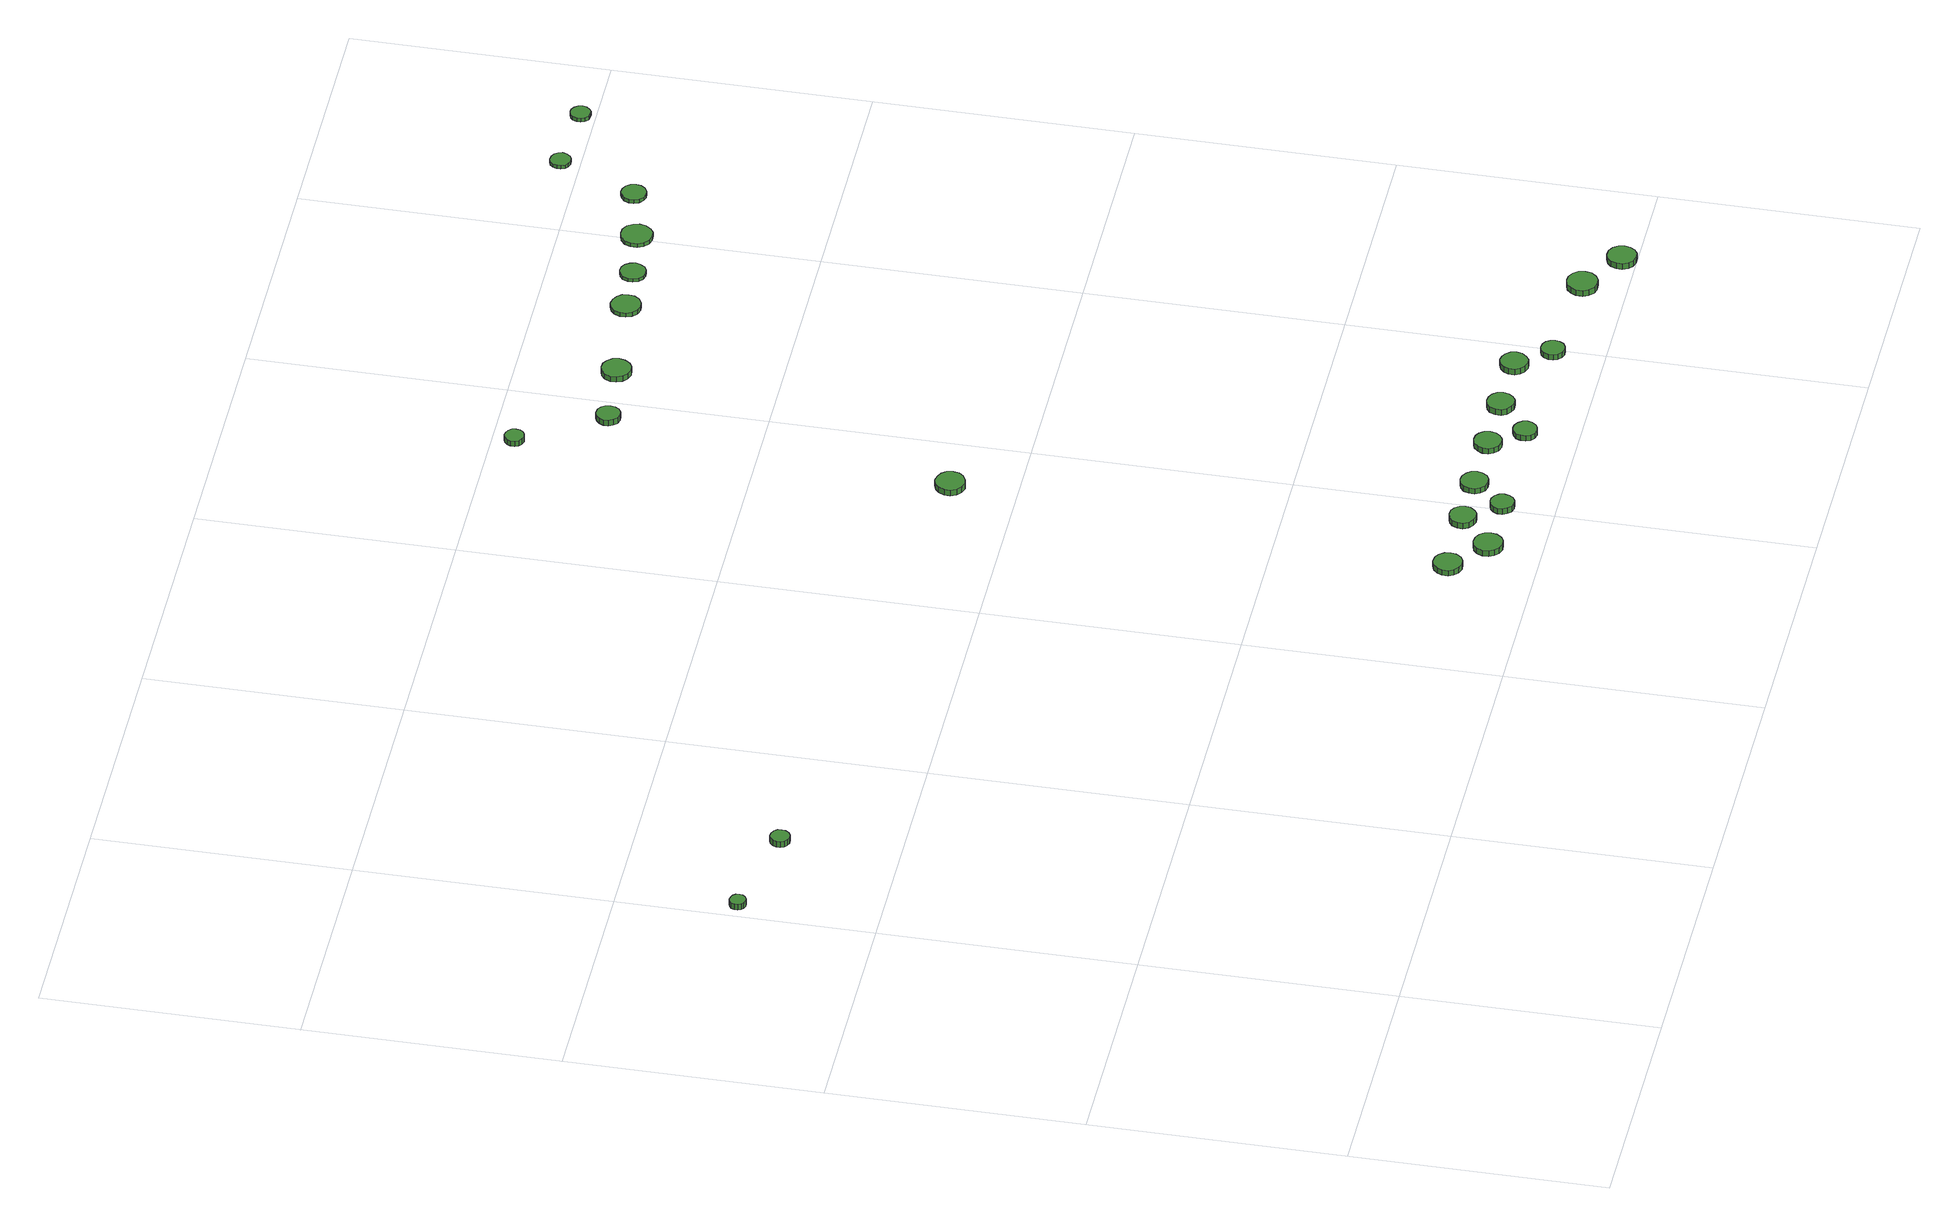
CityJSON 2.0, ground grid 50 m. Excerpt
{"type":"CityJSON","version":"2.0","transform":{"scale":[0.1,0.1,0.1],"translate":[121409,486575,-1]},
"CityObjects":{
"tree1":{"type":"SolitaryVegetationObject","attributes":{"function":"something"},"geometry":[{"type":"MultiSurface","lod":"1","boundaries":[[[0,1,2,3,4,5,6,7,8,9,10,11,12,13,14]],[[15,16,17,18,19,20,21,22,23,24,25,26,27,28,29]],[[0,29,28,1]],[[1,28,27,2]],[[2,27,26,3]],[[3,26,25,4]],[[4,25,24,5]],[[5,24,23,6]],[[6,23,22,7]],[[7,22,21,8]],[[8,21,20,9]],[[9,20,19,10]],[[10,19,18,11]],[[11,18,17,12]],[[12,17,16,13]],[[13,16,15,14]],[[14,15,29,0]]]}]},
"tree2":{"type":"SolitaryVegetationObject","attributes":{"function":"something"},"geometry":[{"type":"MultiSurface","lod":"1","boundaries":[[[30,31,32,33,34,35,36,37,38,39,40,41,42,43,44]],[[45,46,47,48,49,50,51,52,53,54,55,56,57,58,59]],[[30,59,58,31]],[[31,58,57,32]],[[32,57,56,33]],[[33,56,55,34]],[[34,55,54,35]],[[35,54,53,36]],[[36,53,52,37]],[[37,52,51,38]],[[38,51,50,39]],[[39,50,49,40]],[[40,49,48,41]],[[41,48,47,42]],[[42,47,46,43]],[[43,46,45,44]],[[44,45,59,30]]]}]},
"tree3":{"type":"SolitaryVegetationObject","attributes":{"function":"something"},"geometry":[{"type":"MultiSurface","lod":"1","boundaries":[[[60,61,62,63,64,65,66,67,68,69,70,71,72,73,74]],[[75,76,77,78,79,80,81,82,83,84,85,86,87,88,89]],[[60,89,88,61]],[[61,88,87,62]],[[62,87,86,63]],[[63,86,85,64]],[[64,85,84,65]],[[65,84,83,66]],[[66,83,82,67]],[[67,82,81,68]],[[68,81,80,69]],[[69,80,79,70]],[[70,79,78,71]],[[71,78,77,72]],[[72,77,76,73]],[[73,76,75,74]],[[74,75,89,60]]]}]},
"tree4":{"type":"SolitaryVegetationObject","attributes":{"function":"something"},"geometry":[{"type":"MultiSurface","lod":"1","boundaries":[[[90,91,92,93,94,95,96,97,98,99,100,101,102,103,104]],[[105,106,107,108,109,110,111,112,113,114,115,116,117,118,119]],[[90,119,118,91]],[[91,118,117,92]],[[92,117,116,93]],[[93,116,115,94]],[[94,115,114,95]],[[95,114,113,96]],[[96,113,112,97]],[[97,112,111,98]],[[98,111,110,99]],[[99,110,109,100]],[[100,109,108,101]],[[101,108,107,102]],[[102,107,106,103]],[[103,106,105,104]],[[104,105,119,90]]]}]},
"tree5":{"type":"SolitaryVegetationObject","attributes":{"function":"something"},"geometry":[{"type":"MultiSurface","lod":"1","boundaries":[[[120,121,122,123,124,125,126,127,128,129,130,131,132,133,134]],[[135,136,137,138,139,140,141,142,143,144,145,146,147,148,149]],[[120,149,148,121]],[[121,148,147,122]],[[122,147,146,123]],[[123,146,145,124]],[[124,145,144,125]],[[125,144,143,126]],[[126,143,142,127]],[[127,142,141,128]],[[128,141,140,129]],[[129,140,139,130]],[[130,139,138,131]],[[131,138,137,132]],[[132,137,136,133]],[[133,136,135,134]],[[134,135,149,120]]]}]},
"tree6":{"type":"SolitaryVegetationObject","attributes":{"function":"something"},"geometry":[{"type":"MultiSurface","lod":"1","boundaries":[[[150,151,152,153,154,155,156,157,158,159,160,161,162,163,164]],[[165,166,167,168,169,170,171,172,173,174,175,176,177,178,179]],[[150,179,178,151]],[[151,178,177,152]],[[152,177,176,153]],[[153,176,175,154]],[[154,175,174,155]],[[155,174,173,156]],[[156,173,172,157]],[[157,172,171,158]],[[158,171,170,159]],[[159,170,169,160]],[[160,169,168,161]],[[161,168,167,162]],[[162,167,166,163]],[[163,166,165,164]],[[164,165,179,150]]]}]},
"tree7":{"type":"SolitaryVegetationObject","attributes":{"function":"something"},"geometry":[{"type":"MultiSurface","lod":"1","boundaries":[[[180,181,182,183,184,185,186,187,188,189,190,191,192,193,194]],[[195,196,197,198,199,200,201,202,203,204,205,206,207,208,209]],[[180,209,208,181]],[[181,208,207,182]],[[182,207,206,183]],[[183,206,205,184]],[[184,205,204,185]],[[185,204,203,186]],[[186,203,202,187]],[[187,202,201,188]],[[188,201,200,189]],[[189,200,199,190]],[[190,199,198,191]],[[191,198,197,192]],[[192,197,196,193]],[[193,196,195,194]],[[194,195,209,180]]]}]},
"tree8":{"type":"SolitaryVegetationObject","attributes":{"function":"something"},"geometry":[{"type":"MultiSurface","lod":"1","boundaries":[[[210,211,212,213,214,215,216,217,218,219,220,221,222,223,224]],[[225,226,227,228,229,230,231,232,233,234,235,236,237,238,239]],[[210,239,238,211]],[[211,238,237,212]],[[212,237,236,213]],[[213,236,235,214]],[[214,235,234,215]],[[215,234,233,216]],[[216,233,232,217]],[[217,232,231,218]],[[218,231,230,219]],[[219,230,229,220]],[[220,229,228,221]],[[221,228,227,222]],[[222,227,226,223]],[[223,226,225,224]],[[224,225,239,210]]]}]},
"tree9":{"type":"SolitaryVegetationObject","attributes":{"function":"something"},"geometry":[{"type":"MultiSurface","lod":"1","boundaries":[[[240,241,242,243,244,245,246,247,248,249,250,251,252,253,254]],[[255,256,257,258,259,260,261,262,263,264,265,266,267,268,269]],[[240,269,268,241]],[[241,268,267,242]],[[242,267,266,243]],[[243,266,265,244]],[[244,265,264,245]],[[245,264,263,246]],[[246,263,262,247]],[[247,262,261,248]],[[248,261,260,249]],[[249,260,259,250]],[[250,259,258,251]],[[251,258,257,252]],[[252,257,256,253]],[[253,256,255,254]],[[254,255,269,240]]]}]},
"tree10":{"type":"SolitaryVegetationObject","attributes":{"function":"something"},"geometry":[{"type":"MultiSurface","lod":"1","boundaries":[[[270,271,272,273,274,275,276,277,278,279,280,281,282,283,284]],[[285,286,287,288,289,290,291,292,293,294,295,296,297,298,299]],[[270,299,298,271]],[[271,298,297,272]],[[272,297,296,273]],[[273,296,295,274]],[[274,295,294,275]],[[275,294,293,276]],[[276,293,292,277]],[[277,292,291,278]],[[278,291,290,279]],[[279,290,289,280]],[[280,289,288,281]],[[281,288,287,282]],[[282,287,286,283]],[[283,286,285,284]],[[284,285,299,270]]]}]},
"tree11":{"type":"SolitaryVegetationObject","attributes":{"function":"something"},"geometry":[{"type":"MultiSurface","lod":"1","boundaries":[[[300,301,302,303,304,305,306,307,308,309,310,311,312,313,314]],[[315,316,317,318,319,320,321,322,323,324,325,326,327,328,329]],[[300,329,328,301]],[[301,328,327,302]],[[302,327,326,303]],[[303,326,325,304]],[[304,325,324,305]],[[305,324,323,306]],[[306,323,322,307]],[[307,322,321,308]],[[308,321,320,309]],[[309,320,319,310]],[[310,319,318,311]],[[311,318,317,312]],[[312,317,316,313]],[[313,316,315,314]],[[314,315,329,300]]]}]},
"tree12":{"type":"SolitaryVegetationObject","attributes":{"function":"something"},"geometry":[{"type":"MultiSurface","lod":"1","boundaries":[[[330,331,332,333,334,335,336,337,338,339,340,341,342,343,344]],[[345,346,347,348,349,350,351,352,353,354,355,356,357,358,359]],[[330,359,358,331]],[[331,358,357,332]],[[332,357,356,333]],[[333,356,355,334]],[[334,355,354,335]],[[335,354,353,336]],[[336,353,352,337]],[[337,352,351,338]],[[338,351,350,339]],[[339,350,349,340]],[[340,349,348,341]],[[341,348,347,342]],[[342,347,346,343]],[[343,346,345,344]],[[344,345,359,330]]]}]},
"tree13":{"type":"SolitaryVegetationObject","attributes":{"function":"something"},"geometry":[{"type":"MultiSurface","lod":"1","boundaries":[[[360,361,362,363,364,365,366,367,368,369,370,371,372,373,374]],[[375,376,377,378,379,380,381,382,383,384,385,386,387,388,389]],[[360,389,388,361]],[[361,388,387,362]],[[362,387,386,363]],[[363,386,385,364]],[[364,385,384,365]],[[365,384,383,366]],[[366,383,382,367]],[[367,382,381,368]],[[368,381,380,369]],[[369,380,379,370]],[[370,379,378,371]],[[371,378,377,372]],[[372,377,376,373]],[[373,376,375,374]],[[374,375,389,360]]]}]},
"tree14":{"type":"SolitaryVegetationObject","attributes":{"function":"something"},"geometry":[{"type":"MultiSurface","lod":"1","boundaries":[[[390,391,392,393,394,395,396,397,398,399,400,401,402,403,404]],[[405,406,407,408,409,410,411,412,413,414,415,416,417,418,419]],[[390,419,418,391]],[[391,418,417,392]],[[392,417,416,393]],[[393,416,415,394]],[[394,415,414,395]],[[395,414,413,396]],[[396,413,412,397]],[[397,412,411,398]],[[398,411,410,399]],[[399,410,409,400]],[[400,409,408,401]],[[401,408,407,402]],[[402,407,406,403]],[[403,406,405,404]],[[404,405,419,390]]]}]},
"tree15":{"type":"SolitaryVegetationObject","attributes":{"function":"something"},"geometry":[{"type":"MultiSurface","lod":"1","boundaries":[[[420,421,422,423,424,425,426,427,428,429,430,431,432,433,434]],[[435,436,437,438,439,440,441,442,443,444,445,446,447,448,449]],[[420,449,448,421]],[[421,448,447,422]],[[422,447,446,423]],[[423,446,445,424]],[[424,445,444,425]],[[425,444,443,426]],[[426,443,442,427]],[[427,442,441,428]],[[428,441,440,429]],[[429,440,439,430]],[[430,439,438,431]],[[431,438,437,432]],[[432,437,436,433]],[[433,436,435,434]],[[434,435,449,420]]]}]},
"tree16":{"type":"SolitaryVegetationObject","attributes":{"function":"something"},"geometry":[{"type":"MultiSurface","lod":"1","boundaries":[[[450,451,452,453,454,455,456,457,458,459,460,461,462,463,464]],[[465,466,467,468,469,470,471,472,473,474,475,476,477,478,479]],[[450,479,478,451]],[[451,478,477,452]],[[452,477,476,453]],[[453,476,475,454]],[[454,475,474,455]],[[455,474,473,456]],[[456,473,472,457]],[[457,472,471,458]],[[458,471,470,459]],[[459,470,469,460]],[[460,469,468,461]],[[461,468,467,462]],[[462,467,466,463]],[[463,466,465,464]],[[464,465,479,450]]]}]},
"tree17":{"type":"SolitaryVegetationObject","attributes":{"function":"something"},"geometry":[{"type":"MultiSurface","lod":"1","boundaries":[[[480,481,482,483,484,485,486,487,488,489,490,491,492,493,494]],[[495,496,497,498,499,500,501,502,503,504,505,506,507,508,509]],[[480,509,508,481]],[[481,508,507,482]],[[482,507,506,483]],[[483,506,505,484]],[[484,505,504,485]],[[485,504,503,486]],[[486,503,502,487]],[[487,502,501,488]],[[488,501,500,489]],[[489,500,499,490]],[[490,499,498,491]],[[491,498,497,492]],[[492,497,496,493]],[[493,496,495,494]],[[494,495,509,480]]]}]},
"tree18":{"type":"SolitaryVegetationObject","attributes":{"function":"something"},"geometry":[{"type":"MultiSurface","lod":"1","boundaries":[[[510,511,512,513,514,515,516,517,518,519,520,521,522,523,524]],[[525,526,527,528,529,530,531,532,533,534,535,536,537,538,539]],[[510,539,538,511]],[[511,538,537,512]],[[512,537,536,513]],[[513,536,535,514]],[[514,535,534,515]],[[515,534,533,516]],[[516,533,532,517]],[[517,532,531,518]],[[518,531,530,519]],[[519,530,529,520]],[[520,529,528,521]],[[521,528,527,522]],[[522,527,526,523]],[[523,526,525,524]],[[524,525,539,510]]]}]},
"tree19":{"type":"SolitaryVegetationObject","attributes":{"function":"something"},"geometry":[{"type":"MultiSurface","lod":"1","boundaries":[[[540,541,542,543,544,545,546,547,548,549,550,551,552,553,554]],[[555,556,557,558,559,560,561,562,563,564,565,566,567,568,569]],[[540,569,568,541]],[[541,568,567,542]],[[542,567,566,543]],[[543,566,565,544]],[[544,565,564,545]],[[545,564,563,546]],[[546,563,562,547]],[[547,562,561,548]],[[548,561,560,549]],[[549,560,559,550]],[[550,559,558,551]],[[551,558,557,552]],[[552,557,556,553]],[[553,556,555,554]],[[554,555,569,540]]]}]},
"tree20":{"type":"SolitaryVegetationObject","attributes":{"function":"something"},"geometry":[{"type":"MultiSurface","lod":"1","boundaries":[[[570,571,572,573,574,575,576,577,578,579,580,581,582,583,584]],[[585,586,587,588,589,590,591,592,593,594,595,596,597,598,599]],[[570,599,598,571]],[[571,598,597,572]],[[572,597,596,573]],[[573,596,595,574]],[[574,595,594,575]],[[575,594,593,576]],[[576,593,592,577]],[[577,592,591,578]],[[578,591,590,579]],[[579,590,589,580]],[[580,589,588,581]],[[581,588,587,582]],[[582,587,586,583]],[[583,586,585,584]],[[584,585,599,570]]]}]},
"tree21":{"type":"SolitaryVegetationObject","attributes":{"function":"something"},"geometry":[{"type":"MultiSurface","lod":"1","boundaries":[[[600,601,602,603,604,605,606,607,608,609,610,611,612,613,614]],[[615,616,617,618,619,620,621,622,623,624,625,626,627,628,629]],[[600,629,628,601]],[[601,628,627,602]],[[602,627,626,603]],[[603,626,625,604]],[[604,625,624,605]],[[605,624,623,606]],[[606,623,622,607]],[[607,622,621,608]],[[608,621,620,609]],[[609,620,619,610]],[[610,619,618,611]],[[611,618,617,612]],[[612,617,616,613]],[[613,616,615,614]],[[614,615,629,600]]]}]},
"tree22":{"type":"SolitaryVegetationObject","attributes":{"function":"something"},"geometry":[{"type":"MultiSurface","lod":"1","boundaries":[[[630,631,632,633,634,635,636,637,638,639,640,641,642,643,644]],[[645,646,647,648,649,650,651,652,653,654,655,656,657,658,659]],[[630,659,658,631]],[[631,658,657,632]],[[632,657,656,633]],[[633,656,655,634]],[[634,655,654,635]],[[635,654,653,636]],[[636,653,652,637]],[[637,652,651,638]],[[638,651,650,639]],[[639,650,649,640]],[[640,649,648,641]],[[641,648,647,642]],[[642,647,646,643]],[[643,646,645,644]],[[644,645,659,630]]]}]},
"tree23":{"type":"SolitaryVegetationObject","attributes":{"function":"something"},"geometry":[{"type":"MultiSurface","lod":"1","boundaries":[[[660,661,662,663,664,665,666,667,668,669,670,671,672,673,674]],[[675,676,677,678,679,680,681,682,683,684,685,686,687,688,689]],[[660,689,688,661]],[[661,688,687,662]],[[662,687,686,663]],[[663,686,685,664]],[[664,685,684,665]],[[665,684,683,666]],[[666,683,682,667]],[[667,682,681,668]],[[668,681,680,669]],[[669,680,679,670]],[[670,679,678,671]],[[671,678,677,672]],[[672,677,676,673]],[[673,676,675,674]],[[674,675,689,660]]]}]},
"tree24":{"type":"SolitaryVegetationObject","attributes":{"function":"something"},"geometry":[{"type":"MultiSurface","lod":"1","boundaries":[[[690,691,692,693,694,695,696,697,698,699,700,701,702,703,704]],[[705,706,707,708,709,710,711,712,713,714,715,716,717,718,719]],[[690,719,718,691]],[[691,718,717,692]],[[692,717,716,693]],[[693,716,715,694]],[[694,715,714,695]],[[695,714,713,696]],[[696,713,712,697]],[[697,712,711,698]],[[698,711,710,699]],[[699,710,709,700]],[[700,709,708,701]],[[701,708,707,702]],[[702,707,706,703]],[[703,706,705,704]],[[704,705,719,690]]]}]}
},
"vertices":[
[38,1268,31],[37,1275,31],[33,1280,31],[27,1283,31],[20,1284,31],[14,1282,31],[9,1278,31],[7,1272,31],[7,1265,31],[9,1259,31],[14,1255,31],[20,1253,31],[27,1253,31],[33,1257,31],[37,1262,31],[37,1262,18],[33,1257,18],[27,1253,18],[20,1253,18],[14,1255,18],[9,1259,18],[7,1265,18],[7,1272,18],[9,1278,18],[14,1282,18],[20,1284,18],[27,1283,18],[33,1280,18],[37,1275,18],[38,1268,18],
[255,1230,25],[254,1238,25],[249,1244,25],[242,1248,25],[234,1249,25],[227,1247,25],[221,1241,25],[218,1234,25],[218,1226,25],[221,1219,25],[227,1214,25],[234,1211,25],[242,1212,25],[249,1216,25],[254,1223,25],[254,1223,12],[249,1216,12],[242,1212,12],[234,1211,12],[227,1214,12],[221,1219,12],[218,1226,12],[218,1234,12],[221,1241,12],[227,1247,12],[234,1249,12],[242,1248,12],[249,1244,12],[254,1238,12],[255,1230,12],
[1338,167,20],[1336,178,20],[1329,188,20],[1319,194,20],[1307,195,20],[1296,191,20],[1287,183,20],[1283,173,20],[1283,161,20],[1287,151,20],[1296,143,20],[1307,139,20],[1319,140,20],[1329,146,20],[1336,156,20],[1336,156,8],[1329,146,8],[1319,140,8],[1307,139,8],[1296,143,8],[1287,151,8],[1283,161,8],[1283,173,8],[1287,183,8],[1296,191,8],[1307,195,8],[1319,194,8],[1329,188,8],[1336,178,8],[1338,167,8],
[1410,104,22],[1408,116,22],[1401,125,22],[1391,131,22],[1379,132,22],[1368,129,22],[1359,121,22],[1354,110,22],[1354,98,22],[1359,88,22],[1368,80,22],[1379,76,22],[1391,77,22],[1401,83,22],[1408,93,22],[1408,93,9],[1401,83,9],[1391,77,9],[1379,76,9],[1368,80,9],[1359,88,9],[1354,98,9],[1354,110,9],[1359,121,9],[1368,129,9],[1379,132,9],[1391,131,9],[1401,125,9],[1408,116,9],[1410,104,9],
[1482,167,21],[1480,178,21],[1473,187,21],[1464,192,21],[1453,193,21],[1443,190,21],[1435,183,21],[1430,173,21],[1430,162,21],[1435,152,21],[1443,145,21],[1453,141,21],[1464,142,21],[1473,148,21],[1480,157,21],[1480,157,8],[1473,148,8],[1464,142,8],[1453,141,8],[1443,145,8],[1435,152,8],[1430,162,8],[1430,173,8],[1435,183,8],[1443,190,8],[1453,193,8],[1464,192,8],[1473,187,8],[1480,178,8],[1482,167,8],
[1530,102,23],[1528,112,23],[1523,119,23],[1514,124,23],[1505,125,23],[1496,122,23],[1489,116,23],[1485,107,23],[1485,98,23],[1489,89,23],[1496,82,23],[1505,79,23],[1514,80,23],[1523,85,23],[1528,93,23],[1528,93,10],[1523,85,10],[1514,80,10],[1505,79,10],[1496,82,10],[1489,89,10],[1485,98,10],[1485,107,10],[1489,116,10],[1496,122,10],[1505,125,10],[1514,124,10],[1523,119,10],[1528,112,10],[1530,102,10],
[1591,166,21],[1589,177,21],[1582,186,21],[1572,192,21],[1561,193,21],[1551,190,21],[1542,182,21],[1538,172,21],[1538,161,21],[1542,151,21],[1551,143,21],[1561,140,21],[1572,141,21],[1582,146,21],[1589,156,21],[1589,156,9],[1582,146,9],[1572,141,9],[1561,140,9],[1551,143,9],[1542,151,9],[1538,161,9],[1538,172,9],[1542,182,9],[1551,190,9],[1561,193,9],[1572,192,9],[1582,186,9],[1589,177,9],[1591,166,9],
[1399,1129,22],[1397,1141,22],[1390,1150,22],[1379,1156,22],[1367,1158,22],[1356,1154,22],[1347,1146,22],[1342,1135,22],[1342,1123,22],[1347,1112,22],[1356,1104,22],[1367,1100,22],[1379,1102,22],[1390,1108,22],[1397,1117,22],[1397,1117,9],[1390,1108,9],[1379,1102,9],[1367,1100,9],[1356,1104,9],[1347,1112,9],[1342,1123,9],[1342,1135,9],[1347,1146,9],[1356,1154,9],[1367,1158,9],[1379,1156,9],[1390,1150,9],[1397,1141,9],[1399,1129,9],
[1716,166,21],[1714,177,21],[1707,186,21],[1698,191,21],[1687,192,21],[1676,189,21],[1668,181,21],[1663,171,21],[1663,160,21],[1668,150,21],[1676,142,21],[1687,139,21],[1698,140,21],[1707,146,21],[1714,155,21],[1714,155,9],[1707,146,9],[1698,140,9],[1687,139,9],[1676,142,9],[1668,150,9],[1663,160,9],[1663,171,9],[1668,181,9],[1676,189,9],[1687,192,9],[1698,191,9],[1707,186,9],[1714,177,9],[1716,166,9],
[1757,103,24],[1755,112,24],[1749,120,24],[1741,125,24],[1732,126,24],[1723,123,24],[1715,116,24],[1712,108,24],[1712,98,24],[1715,89,24],[1723,83,24],[1732,80,24],[1741,81,24],[1749,86,24],[1755,94,24],[1755,94,12],[1749,86,12],[1741,81,12],[1732,80,12],[1723,83,12],[1715,89,12],[1712,98,12],[1712,108,12],[1715,116,12],[1723,123,12],[1732,126,12],[1741,125,12],[1749,120,12],[1755,112,12],[1757,103,12],
[1837,165,22],[1835,176,22],[1828,185,22],[1818,190,22],[1807,191,22],[1797,188,22],[1788,181,22],[1784,170,22],[1784,159,22],[1788,149,22],[1797,142,22],[1807,138,22],[1818,139,22],[1828,145,22],[1835,154,22],[1835,154,9],[1828,145,9],[1818,139,9],[1807,138,9],[1797,142,9],[1788,149,9],[1784,159,9],[1784,170,9],[1788,181,9],[1797,188,9],[1807,191,9],[1818,190,9],[1828,185,9],[1835,176,9],[1837,165,9],
[1368,1957,22],[1367,1965,22],[1362,1971,22],[1355,1975,22],[1348,1976,22],[1340,1974,22],[1334,1968,22],[1331,1961,22],[1331,1953,22],[1334,1946,22],[1340,1941,22],[1348,1938,22],[1355,1939,22],[1362,1943,22],[1367,1949,22],[1367,1949,10],[1362,1943,10],[1355,1939,10],[1348,1938,10],[1340,1941,10],[1334,1946,10],[1331,1953,10],[1331,1961,10],[1334,1968,10],[1340,1974,10],[1348,1976,10],[1355,1975,10],[1362,1971,10],[1367,1965,10],[1368,1957,10],
[1962,164,23],[1960,175,23],[1953,184,23],[1944,189,23],[1933,191,23],[1922,187,23],[1914,180,23],[1909,170,23],[1909,158,23],[1914,148,23],[1922,141,23],[1933,137,23],[1944,138,23],[1953,144,23],[1960,153,23],[1960,153,10],[1953,144,10],[1944,138,10],[1933,137,10],[1922,141,10],[1914,148,10],[1909,158,10],[1909,170,10],[1914,180,10],[1922,187,10],[1933,191,10],[1944,189,10],[1953,184,10],[1960,175,10],[1962,164,10],
[1469,1797,25],[1467,1807,25],[1462,1814,25],[1454,1819,25],[1444,1820,25],[1435,1817,25],[1428,1811,25],[1424,1802,25],[1424,1793,25],[1428,1784,25],[1435,1777,25],[1444,1774,25],[1454,1775,25],[1462,1780,25],[1467,1788,25],[1467,1788,12],[1462,1780,12],[1454,1775,12],[1444,1774,12],[1435,1777,12],[1428,1784,12],[1424,1793,12],[1424,1802,12],[1428,1811,12],[1435,1817,12],[1444,1820,12],[1454,1819,12],[1462,1814,12],[1467,1807,12],[1469,1797,12],
[2010,100,24],[2008,109,24],[2003,117,24],[1994,122,24],[1985,123,24],[1976,120,24],[1969,114,24],[1965,105,24],[1965,95,24],[1969,87,24],[1976,80,24],[1985,77,24],[1994,78,24],[2003,83,24],[2008,91,24],[2008,91,12],[2003,83,12],[1994,78,12],[1985,77,12],[1976,80,12],[1969,87,12],[1965,95,12],[1965,105,12],[1969,114,12],[1976,120,12],[1985,123,12],[1994,122,12],[2003,117,12],[2008,109,12],[2010,100,12],
[1622,1811,19],[1619,1823,19],[1612,1832,19],[1602,1838,19],[1590,1839,19],[1579,1836,19],[1570,1828,19],[1565,1817,19],[1565,1805,19],[1570,1794,19],[1579,1786,19],[1590,1782,19],[1602,1783,19],[1612,1789,19],[1619,1799,19],[1619,1799,7],[1612,1789,7],[1602,1783,7],[1590,1782,7],[1579,1786,7],[1570,1794,7],[1565,1805,7],[1565,1817,7],[1570,1828,7],[1579,1836,7],[1590,1839,7],[1602,1838,7],[1612,1832,7],[1619,1823,7],[1622,1811,7],
[2227,85,25],[2225,98,25],[2217,108,25],[2206,114,25],[2194,115,25],[2182,111,25],[2173,103,25],[2168,92,25],[2168,79,25],[2173,68,25],[2182,59,25],[2194,56,25],[2206,57,25],[2217,63,25],[2225,73,25],[2225,73,12],[2217,63,12],[2206,57,12],[2194,56,12],[2182,59,12],[2173,68,12],[2168,79,12],[2168,92,12],[2173,103,12],[2182,111,12],[2194,115,12],[2206,114,12],[2217,108,12],[2225,98,12],[2227,85,12],
[2317,28,26],[2315,39,26],[2308,49,26],[2298,55,26],[2286,56,26],[2275,52,26],[2267,45,26],[2262,34,26],[2262,22,26],[2267,11,26],[2275,4,26],[2286,0,26],[2298,1,26],[2308,7,26],[2315,17,26],[2315,17,13],[2308,7,13],[2298,1,13],[2286,0,13],[2275,4,13],[2267,11,13],[2262,22,13],[2262,34,13],[2267,45,13],[2275,52,13],[2286,56,13],[2298,55,13],[2308,49,13],[2315,39,13],[2317,28,13],
[1821,1832,16],[1819,1844,16],[1812,1853,16],[1801,1859,16],[1789,1861,16],[1778,1857,16],[1769,1849,16],[1764,1838,16],[1764,1826,16],[1769,1815,16],[1778,1806,16],[1789,1803,16],[1801,1804,16],[1812,1810,16],[1819,1820,16],[1819,1820,7],[1812,1810,7],[1801,1804,7],[1789,1803,7],[1778,1806,7],[1769,1815,7],[1764,1826,7],[1764,1838,7],[1769,1849,7],[1778,1857,7],[1789,1861,7],[1801,1859,7],[1812,1853,7],[1819,1844,7],[1821,1832,7],
[1922,1839,14],[1919,1849,14],[1913,1858,14],[1904,1863,14],[1894,1864,14],[1884,1861,14],[1876,1854,14],[1872,1844,14],[1872,1834,14],[1876,1824,14],[1884,1817,14],[1894,1814,14],[1904,1815,14],[1913,1820,14],[1919,1829,14],[1919,1829,7],[1913,1820,7],[1904,1815,7],[1894,1814,7],[1884,1817,7],[1876,1824,7],[1872,1834,7],[1872,1844,7],[1876,1854,7],[1884,1861,7],[1894,1864,7],[1904,1863,7],[1913,1858,7],[1919,1849,7],[1922,1839,7],
[2039,1854,15],[2036,1866,15],[2029,1877,15],[2018,1883,15],[2005,1884,15],[1993,1880,15],[1983,1872,15],[1978,1860,15],[1978,1847,15],[1983,1835,15],[1993,1827,15],[2005,1823,15],[2018,1824,15],[2029,1831,15],[2036,1841,15],[2036,1841,7],[2029,1831,7],[2018,1824,7],[2005,1823,7],[1993,1827,7],[1983,1835,7],[1978,1847,7],[1978,1860,7],[1983,1872,7],[1993,1880,7],[2005,1884,7],[2018,1883,7],[2029,1877,7],[2036,1866,7],[2039,1854,7],
[2157,1884,15],[2155,1894,15],[2149,1902,15],[2140,1907,15],[2130,1908,15],[2121,1905,15],[2113,1898,15],[2109,1889,15],[2109,1879,15],[2113,1870,15],[2121,1863,15],[2130,1860,15],[2140,1861,15],[2149,1866,15],[2155,1874,15],[2155,1874,7],[2149,1866,7],[2140,1861,7],[2130,1860,7],[2121,1863,7],[2113,1870,7],[2109,1879,7],[2109,1889,7],[2113,1898,7],[2121,1905,7],[2130,1908,7],[2140,1907,7],[2149,1902,7],[2155,1894,7],[2157,1884,7],
[2226,2038,15],[2224,2046,15],[2219,2053,15],[2212,2057,15],[2203,2058,15],[2195,2056,15],[2189,2050,15],[2186,2042,15],[2186,2034,15],[2189,2026,15],[2195,2021,15],[2203,2018,15],[2212,2019,15],[2219,2023,15],[2224,2030,15],[2224,2030,7],[2219,2023,7],[2212,2019,7],[2203,2018,7],[2195,2021,7],[2189,2026,7],[2186,2034,7],[2186,2042,7],[2189,2050,7],[2195,2056,7],[2203,2058,7],[2212,2057,7],[2219,2053,7],[2224,2046,7],[2226,2038,7],
[2374,2029,15],[2372,2037,15],[2367,2044,15],[2360,2048,15],[2352,2049,15],[2344,2046,15],[2338,2041,15],[2335,2033,15],[2335,2025,15],[2338,2018,15],[2344,2012,15],[2352,2010,15],[2360,2010,15],[2367,2015,15],[2372,2021,15],[2372,2021,7],[2367,2015,7],[2360,2010,7],[2352,2010,7],[2344,2012,7],[2338,2018,7],[2335,2025,7],[2335,2033,7],[2338,2041,7],[2344,2046,7],[2352,2049,7],[2360,2048,7],[2367,2044,7],[2372,2037,7],[2374,2029,7]
]}
